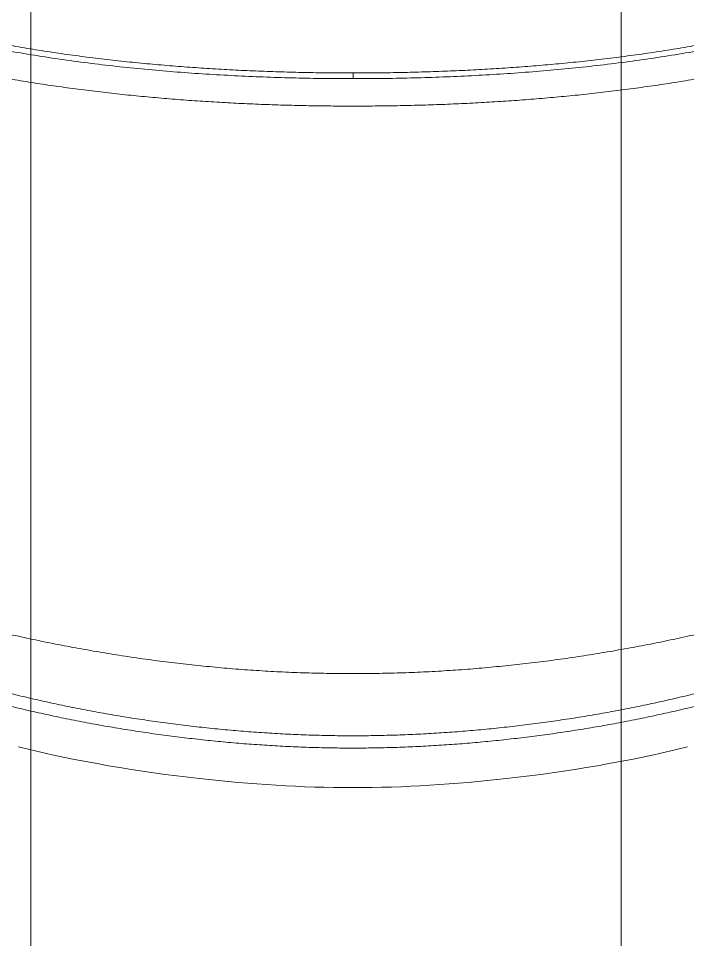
# Model space of a CAD drawing. Header units: metres. Extents: x -17822 to 152406, y -4219 to 19791.
# Drawn here: x 113809 to 113888.4, y 2837.1 to 2946.4 of the extents above; entities that cross this region are included whole.
import ezdxf
from ezdxf.xclip import XClip

# ---------------------------------------------------------------- set-up
doc = ezdxf.new("R2010")
doc.units = ezdxf.units.M
doc.header["$LTSCALE"] = 100
doc.header["$MEASUREMENT"] = 0
doc.header["$XCLIPFRAME"] = 0
doc.layers.get('0').update_dxf_attribs({"color": 9, "lineweight": 9})
for name, color, linetype, lineweight in [('04', 9, 'Continuous', 9), ('06B', 9, 'Continuous', 9), ('06D', 9, 'Continuous', 9)]:
    doc.layers.add(name, color=color, linetype=linetype, lineweight=lineweight)

# ---------------------------------------------------------------- blocks, each defined once
blk = doc.blocks.new('p-araba-polo')
at = {"extrusion": (0, 0, -1)}
blk.add_line((1.7128, 0), (1.7144, 0), dxfattribs=at)
blk.add_line((1.7128, 0), (1.7144, 0))
for points, degree in [([(0.9187, 0), (0.9187, 0.0992), (0.9262, 0.1979), (0.9398, 0.2961), (0.9595, 0.3936), (0.9846, 0.4892), (1.0189, 0.5845), (1.0701, 0.6696)], 7), ([(1.0853, 0.6665), (1.0348, 0.5843), (0.9999, 0.4894), (0.9745, 0.3944), (0.9546, 0.2963), (0.9409, 0.1982), (0.9333, 0.099), (0.9333, 0)], 7), ([(1.7816, 0.5384), (1.7532, 0.4338), (1.735, 0.3261), (1.7248, 0.2176), (1.7195, 0.1088), (1.7195, 0)], 5), ([(0.9187, 0), (0.9187, -0.0992), (0.9262, -0.1979), (0.9398, -0.2961), (0.9595, -0.3936), (0.9846, -0.4892), (1.0189, -0.5845), (1.0701, -0.6696)], 7), ([(1.0853, -0.6665), (1.0348, -0.5843), (0.9999, -0.4894), (0.9745, -0.3944), (0.9546, -0.2963), (0.9409, -0.1982), (0.9333, -0.099), (0.9333, 0)], 7), ([(1.7144, 0), (1.7154, 0), (1.7162, 0), (1.7165, 0)], 3), ([(1.7144, 0), (1.7154, 0), (1.7162, 0), (1.7165, 0)], 3), ([(1.7195, 0), (1.718, 0), (1.7164, 0), (1.7157, 0), (1.7164, 0), (1.717, 0)], 5), ([(1.7195, 0), (1.718, 0), (1.7164, 0), (1.7157, 0), (1.7164, 0), (1.717, 0)], 5), ([(1.7165, 0), (1.7168, 0), (1.717, 0), (1.7173, 0), (1.7176, 0), (1.7178, 0)], 5), ([(1.7165, 0), (1.7168, 0), (1.717, 0), (1.7173, 0), (1.7176, 0), (1.7178, 0)], 5), ([(1.7816, -0.5384), (1.7532, -0.4338), (1.735, -0.3261), (1.7248, -0.2176), (1.7195, -0.1088), (1.7195, 0)], 5)]:
    blk.add_open_spline(points, degree=degree)
for points, degree, knots in [([(1.007, 0), (1.0071, 0.0093), (1.0072, 0.0278), (1.0078, 0.0557), (1.0089, 0.0835), (1.0105, 0.1113), (1.0124, 0.1391), (1.0149, 0.1668), (1.0177, 0.1945), (1.0209, 0.2221), (1.0246, 0.2497), (1.0287, 0.2773), (1.0332, 0.3047), (1.0381, 0.3322), (1.0434, 0.3595), (1.049, 0.3867), (1.0551, 0.4139), (1.0616, 0.441), (1.0684, 0.468), (1.0756, 0.4949), (1.0831, 0.5217), (1.091, 0.5484), (1.0965, 0.5661), (1.0993, 0.5749)], 3, [0, 0, 0, 0, 0.047619, 0.095238, 0.142857, 0.190476, 0.238095, 0.285714, 0.333333, 0.380952, 0.428571, 0.47619, 0.523809, 0.571428, 0.619047, 0.666666, 0.714285, 0.761904, 0.809523, 0.857143, 0.904762, 0.952381, 1, 1, 1, 1]), ([(1.7128, 0), (1.7128, 0.0114), (1.7129, 0.0341), (1.7135, 0.0682), (1.7145, 0.1023), (1.716, 0.1363), (1.7179, 0.1703), (1.7202, 0.2043), (1.7231, 0.2383), (1.7264, 0.2722), (1.7302, 0.3061), (1.7347, 0.3398), (1.7397, 0.3735), (1.7453, 0.4071), (1.7515, 0.4405), (1.7585, 0.4738), (1.7661, 0.5069), (1.7718, 0.5288), (1.7747, 0.5398)], 3, [0, 0, 0, 0, 0.0625, 0.125001, 0.187501, 0.250001, 0.312502, 0.375002, 0.437502, 0.500002, 0.562502, 0.625002, 0.687502, 0.750002, 0.812502, 0.875001, 0.937501, 1, 1, 1, 1]), ([(1.7198, 0.4462), (1.7181, 0.4376), (1.7148, 0.4203), (1.7103, 0.3943), (1.7061, 0.3683), (1.7024, 0.3422), (1.6989, 0.316), (1.6958, 0.2898), (1.693, 0.2636), (1.6905, 0.2373), (1.6882, 0.211), (1.6863, 0.1847), (1.6847, 0.1584), (1.6833, 0.132), (1.6821, 0.1056), (1.6813, 0.0792), (1.6807, 0.0528), (1.6803, 0.0264), (1.6802, 0.0088), (1.6802, 0)], 3, [0, 0, 0, 0, 0.058823, 0.117647, 0.17647, 0.235293, 0.294117, 0.35294, 0.411764, 0.470587, 0.529411, 0.588235, 0.647058, 0.705882, 0.764705, 0.823529, 0.882353, 0.941176, 1, 1, 1, 1]), ([(0.92, 0.3968), (0.9028, 0.3261), (0.8804, 0.1943), (0.8718, 0.0608), (0.8718, 0)], 3, [0, 0, 0, 0, 0.54461, 1, 1, 1, 1]), ([(0.92, -0.3968), (0.9028, -0.3261), (0.8804, -0.1943), (0.8718, -0.0608), (0.8718, 0)], 3, [0, 0, 0, 0, 0.54461, 1, 1, 1, 1]), ([(1.007, 0), (1.0071, -0.0093), (1.0072, -0.0278), (1.0078, -0.0557), (1.0089, -0.0835), (1.0105, -0.1113), (1.0124, -0.1391), (1.0149, -0.1668), (1.0177, -0.1945), (1.0209, -0.2221), (1.0246, -0.2497), (1.0287, -0.2773), (1.0332, -0.3047), (1.0381, -0.3322), (1.0434, -0.3595), (1.049, -0.3867), (1.0551, -0.4139), (1.0616, -0.441), (1.0684, -0.468), (1.0756, -0.4949), (1.0831, -0.5217), (1.091, -0.5484), (1.0965, -0.5661), (1.0993, -0.5749)], 3, [0, 0, 0, 0, 0.047619, 0.095238, 0.142857, 0.190476, 0.238095, 0.285714, 0.333333, 0.380952, 0.428571, 0.47619, 0.523809, 0.571428, 0.619047, 0.666666, 0.714285, 0.761904, 0.809523, 0.857143, 0.904762, 0.952381, 1, 1, 1, 1]), ([(1.7198, -0.4462), (1.7181, -0.4376), (1.7148, -0.4203), (1.7103, -0.3943), (1.7061, -0.3683), (1.7024, -0.3422), (1.6989, -0.316), (1.6958, -0.2898), (1.693, -0.2636), (1.6905, -0.2373), (1.6882, -0.211), (1.6863, -0.1847), (1.6847, -0.1583), (1.6833, -0.132), (1.6821, -0.1056), (1.6813, -0.0792), (1.6807, -0.0528), (1.6803, -0.0264), (1.6802, -0.0088), (1.6802, 0)], 3, [0, 0, 0, 0, 0.058823, 0.117647, 0.17647, 0.235293, 0.294117, 0.35294, 0.411764, 0.470587, 0.529411, 0.588235, 0.647058, 0.705882, 0.764705, 0.823529, 0.882353, 0.941176, 1, 1, 1, 1]), ([(1.7128, 0), (1.7128, -0.0114), (1.7129, -0.0341), (1.7135, -0.0682), (1.7145, -0.1022), (1.716, -0.1363), (1.7179, -0.1703), (1.7202, -0.2043), (1.7231, -0.2383), (1.7264, -0.2722), (1.7302, -0.3061), (1.7347, -0.3398), (1.7397, -0.3735), (1.7453, -0.4071), (1.7515, -0.4405), (1.7585, -0.4738), (1.7661, -0.5069), (1.7718, -0.5288), (1.7747, -0.5398)], 3, [0, 0, 0, 0, 0.0625, 0.125001, 0.187501, 0.250001, 0.312502, 0.375002, 0.437502, 0.500002, 0.562502, 0.625002, 0.687502, 0.750002, 0.812502, 0.875001, 0.937501, 1, 1, 1, 1]), ([(1.7165, 0), (1.7165, 0), (1.7165, 0), (1.7165, 0), (1.7165, 0), (1.7165, 0), (1.7165, 0), (1.7165, 0), (1.7165, 0), (1.7165, 0), (1.7165, 0)], 5, [0, 0, 0, 0, 0, 0, 1, 1, 1, 1, 1, 1.000001, 1.000001, 1.000001, 1.000001, 1.000001, 1.000001]), ([(1.7165, 0), (1.7165, 0), (1.7165, 0), (1.7165, 0), (1.7165, 0), (1.7165, 0), (1.7165, 0)], 3, [0, 0, 0, 0, 1, 1, 1, 1.000001, 1.000001, 1.000001, 1.000001]), ([(1.7165, 0), (1.7165, 0), (1.7165, 0), (1.7165, 0), (1.7165, 0), (1.7165, 0), (1.7165, 0), (1.7165, 0), (1.7165, 0), (1.7165, 0), (1.7165, 0)], 5, [0, 0, 0, 0, 0, 0, 1, 1, 1, 1, 1, 1.000001, 1.000001, 1.000001, 1.000001, 1.000001, 1.000001]), ([(1.7165, 0), (1.7165, 0), (1.7165, 0), (1.7165, 0), (1.7165, 0), (1.7165, 0), (1.7165, 0)], 3, [0, 0, 0, 0, 1, 1, 1, 1.000001, 1.000001, 1.000001, 1.000001]), ([(1.7178, 0), (1.7178, 0), (1.7178, 0), (1.7178, 0), (1.7178, 0), (1.7178, 0), (1.7178, 0), (1.7178, 0), (1.7178, 0), (1.7178, 0), (1.7178, 0)], 5, [0, 0, 0, 0, 0, 0, 1, 1, 1, 1, 1, 1.000001, 1.000001, 1.000001, 1.000001, 1.000001, 1.000001]), ([(1.7178, 0), (1.7178, 0), (1.7178, 0), (1.7178, 0), (1.7178, 0), (1.7178, 0), (1.7178, 0), (1.7178, 0), (1.7178, 0), (1.7178, 0), (1.7178, 0)], 5, [0, 0, 0, 0, 0, 0, 1, 1, 1, 1, 1, 1.000001, 1.000001, 1.000001, 1.000001, 1.000001, 1.000001])]:
    blk.add_open_spline(points, degree=degree, knots=knots)
blk = doc.blocks.new('pergolecatikati_krtrevizegorunus')
at = {"layer": '06B'}
blk.add_lwpolyline([(-30, 540), (-30, 470), (-800, 470), (-800, 540)], close=True, dxfattribs=at)
blk = doc.blocks.new('p-cati_vw')
at = {"layer": '04'}
ref = blk.add_blockref('p-araba-polo', (515.75, -2629.81), dxfattribs=dict(at, xscale=-100, yscale=100, zscale=100, rotation=1.082915e-10))
XClip(ref).set_block_clipping_path([(-0.0924763951, -0.9835002962), (4.0650970395, 0.9845199444)])
at = {"layer": '06B', "rotation": 1.082915e-10}
blk.add_blockref('pergolecatikati_krtrevizegorunus', (890.51, -3138), dxfattribs=at)

msp = doc.modelspace()

# ---------------------------------------------------------------- block references
at = {"layer": '06D', "rotation": 269.9999999998917}
msp.add_blockref('p-cati_vw', (116478.49, 3283.68), dxfattribs=at)

doc.saveas('drawing.dxf')
